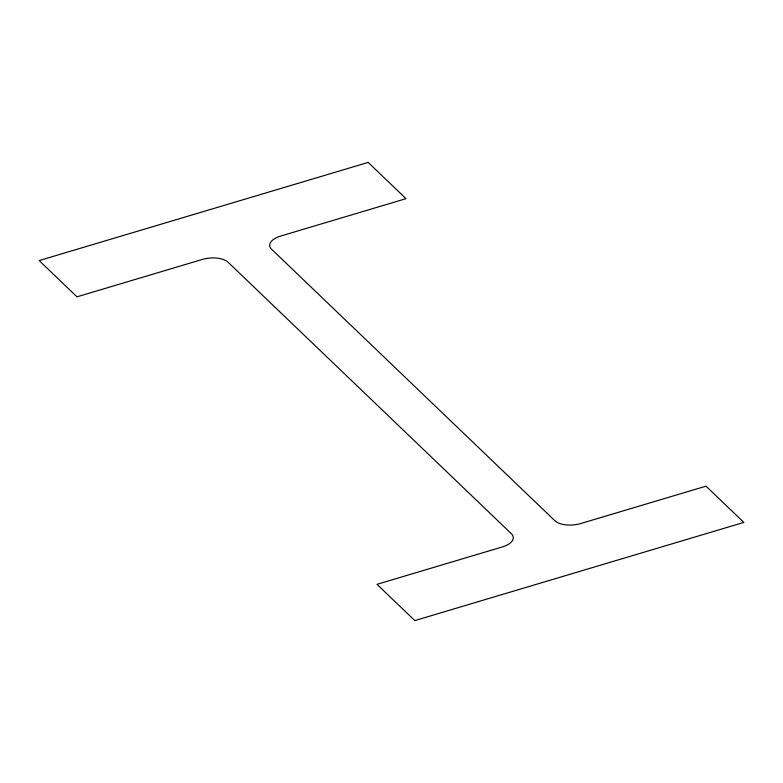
<?xml version="1.0" encoding="UTF-8"?>
<svg xmlns="http://www.w3.org/2000/svg" width="783" height="783" viewBox="0 0 783 783"><rect width="100%" height="100%" fill="white"/><g stroke="black" fill="none" stroke-linecap="round" stroke-linejoin="round"><path stroke-width="1.17" d="M368.176 162.414L39.15 260.582L76.979 296.835L202.376 259.427A19.33 9.455 -4.6 0 1 228.117 262.276L511.377 533.712A19.33 9.455 -4.6 0 1 502.392 546.916L376.995 584.333L414.824 620.586L743.85 522.418L706.021 486.165L580.624 523.573A19.33 9.455 -4.6 0 1 554.883 520.724L271.623 249.288A19.33 9.455 -4.6 0 1 280.608 236.084L406.005 198.667L368.176 162.414"/></g></svg>
